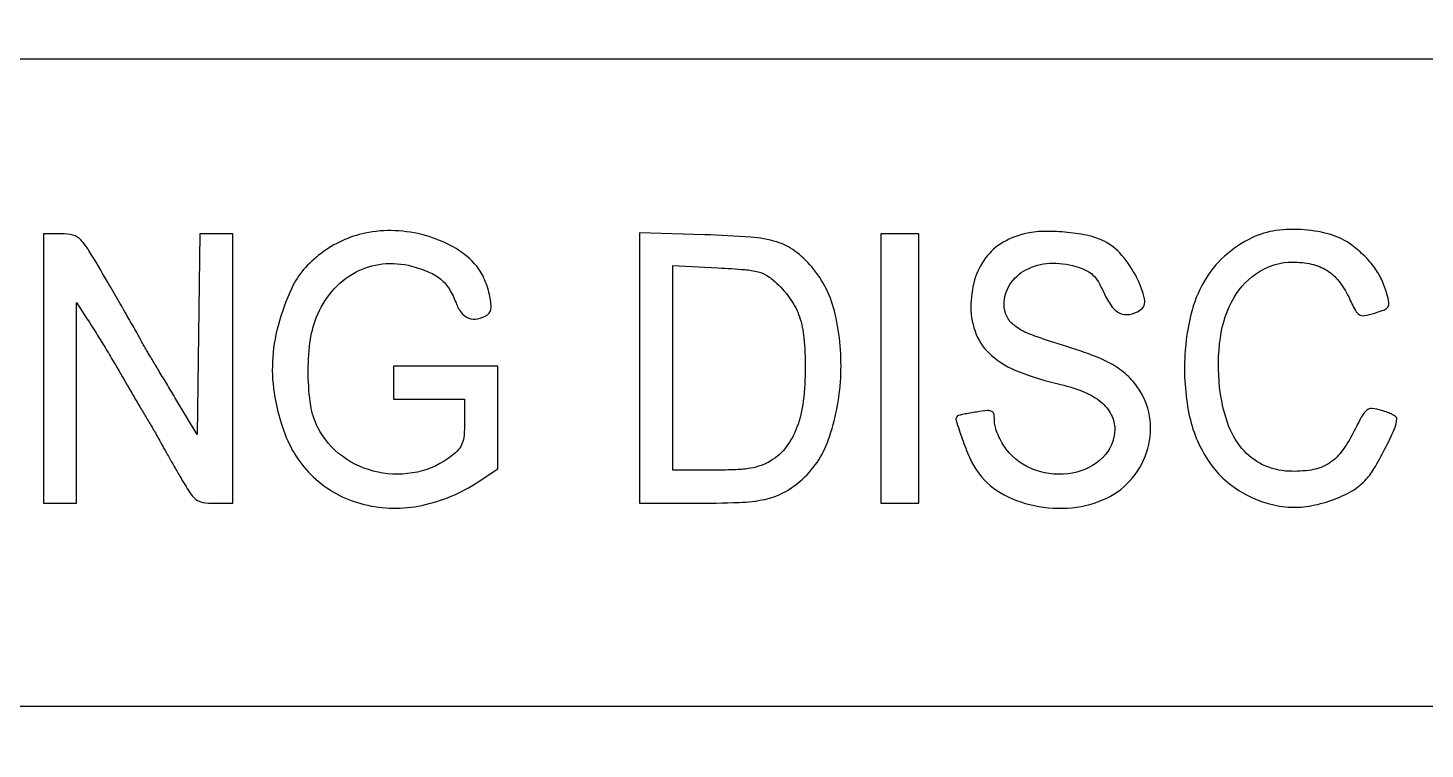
# Model space of a CAD drawing. Extents: x 0 to 1066, y 0 to 761.
# Drawn here: x 855.28 to 880.26, y 390.01 to 402.91 of the extents above; entities that cross this region are included whole.
import ezdxf

# ---------------------------------------------------------------- set-up
doc = ezdxf.new("R2010")
doc.units = 0
doc.header["$MEASUREMENT"] = 0

msp = doc.modelspace()

# ---------------------------------------------------------------- linework, layer by layer
for points in [[(183.390323, 95.266879, 0.000001), (192.989143, 95.254457, 0.000118)], [(479.458836, 95.240684, -0.000004), (502.524384, 95.211821, -0.198594)], [(710.559243, 95.267872, -0.000023), (733.258836, 95.240684, -0.000004), (756.324384, 95.211821, -0.198594)], [(416.092229, 95.24091, -0.000004), (439.072908, 95.212432, -0.198597)], [(542.992229, 95.24091, -0.000004), (565.972908, 95.212432, -0.198597)], [(606.442229, 95.24091, -0.000004), (629.422908, 95.212432, -0.198597)], [(669.892229, 95.24091, -0.000004), (692.872908, 95.212432, -0.198597)]]:
    msp.add_lwpolyline(points, format="xyb")
for points in [[(409.06215, 749.15415), (40.8618, 749.132981), (40.8618, 380.65769), (40.8618, 12.1824), (501.2973, 12.1824), (961.7328, 12.1824), (961.7328, 380.646631), (961.7328, 749.110861), (961.41555, 749.1633, 0.040886), (961.153339, 749.184871, 0.000002), (934.190609, 749.194398, 0.000089), (904.448031, 749.199508, 0.000054), (869.1804, 749.195529, -0.000029), (813.61687, 749.186499, -0.000004), (696.10453, 749.175037, -0.000004), (556.774728, 749.163736, -0.000004)], [(855.5598, 396.8163), (855.5598, 394.4052), (855.8559, 394.4052), (856.152, 394.4052), (856.152, 396.201439), (856.152, 397.997677), (856.34235, 397.700997, -0.002201), (856.522453, 397.417551, -0.004363), (856.66232, 397.190907, -0.00349), (856.81669, 396.931743, -0.000951), (857.056897, 396.5202, 0.000636), (857.186832, 396.297262, 0.000705), (857.312992, 396.082131, 0.000652), (857.421167, 395.89881, 0.003648), (857.479963, 395.8011, -0.004309), (857.524477, 395.726902, -0.003147), (857.57269, 395.643754, -0.00318), (857.617386, 395.564372, -0.007012), (857.650283, 395.503055, 0.00826), (857.691603, 395.426498, 0.001154), (857.780063, 395.269734, 0.001319), (857.885713, 395.084652, 0.001119), (857.998259, 394.889705, 0.011012), (858.177859, 394.59534, 0.083284), (858.28678, 394.475098, 0.12813), (858.40932, 394.421299, 0.039728), (858.611609, 394.4052), (858.9438, 394.4052), (858.9438, 396.8163), (858.9438, 399.2274), (858.649382, 399.2274), (858.354965, 399.2274), (858.332132, 397.431232), (858.3093, 395.635064), (857.92948, 396.267982, 0.000182), (857.77649, 396.522709, 0.000213), (857.630899, 396.764683, 0.000188), (857.507554, 396.969313, 0.001283), (857.446397, 397.0701, -0.004688), (857.401976, 397.144445, -0.003396), (857.35384, 397.228046, -0.00343), (857.309206, 397.308074, -0.007476), (857.276317, 397.370189, 0.011381), (857.229387, 397.457174, 0.000679), (857.081472, 397.716183, 0.001021), (856.904251, 398.024075, 0.000753), (856.706845, 398.364239, 0.004165), (856.373941, 398.925105, 0.054732), (856.227356, 399.116593, 0.135985), (856.088047, 399.199678, 0.066966), (855.881995, 399.2274), (855.5598, 399.2274)], [(861.3126, 399.23683, 0.05575), (860.901567, 399.100589, 0.052815), (860.522651, 398.875009, 0.054599), (860.211307, 398.584029, 0.070204), (860.000124, 398.2545, 0.040947), (859.755604, 397.580243, 0.055105), (859.65481, 396.939189, 0.056166), (859.697208, 396.301214, 0.044893), (859.879986, 395.63639, 0.122697), (860.430493, 394.835497, 0.121669), (861.294037, 394.383423, 0.112665), (862.32409, 394.367201, 0.09427), (863.334738, 394.790475), (863.6814, 395.019884), (863.6814, 395.939242), (863.6814, 396.8586), (862.7508, 396.8586), (861.8202, 396.8586), (861.8202, 396.5625), (861.8202, 396.2664), (862.4547, 396.2664), (863.0892, 396.2664), (863.0892, 395.84954, -0.020107), (863.080018, 395.621295, -0.069916), (863.047877, 395.47758, -0.089399), (862.982281, 395.367638, -0.047036), (862.866656, 395.257627, -0.113278), (862.245427, 394.964465, -0.105826), (861.542085, 394.961327, -0.106782), (860.904054, 395.245613, -0.117317), (860.465819, 395.760331, -0.080556), (860.33958, 396.153099, -0.03413), (860.294134, 396.706215, -0.034131), (860.325158, 397.275008, -0.062684), (860.438824, 397.724038, -0.081724), (860.721548, 398.199762, -0.094244), (861.130178, 398.532617, -0.09714), (861.621847, 398.685761, -0.09267), (862.143685, 398.645747, -0.033577), (862.452731, 398.540419, -0.07436), (862.665276, 398.411841, -0.08281), (862.816954, 398.236465, -0.050253), (862.935903, 397.988576, 0.077732), (863.032144, 397.813296, 0.13975), (863.163128, 397.716622, 0.14532), (863.321568, 397.705594, 0.086692), (863.497576, 397.778371, 0.268252), (863.564304, 397.906046, 0.051222), (863.52498, 398.175505, 0.04994), (863.419193, 398.46797, 0.075935), (863.26724, 398.690822, 0.078069), (862.884395, 398.990998, 0.059253), (862.39042, 399.19449, 0.057435), (861.845565, 399.281106, 0.06298)], [(866.2194, 396.824413), (866.2194, 394.4052), (867.17115, 394.406131, 0.008312), (867.998516, 394.420696, 0.04196), (868.456998, 394.475094, 0.070423), (868.780682, 394.590534, 0.056247), (869.087653, 394.798554, 0.132757), (869.595822, 395.543131, 0.070297), (869.813453, 396.647641, 0.069473), (869.716971, 397.78619, 0.119627), (869.295654, 398.633613, 0.058654), (868.994346, 398.916635, 0.08648), (868.670579, 399.078828, 0.054167), (868.208102, 399.16473, 0.011287), (867.38265, 399.208395), (866.2194, 399.243626)], [(873.146951, 399.23529, 0.081002), (872.721087, 399.07398, 0.099559), (872.40273, 398.793519, 0.095105), (872.207865, 398.400699, 0.067817), (872.1414, 397.912921, 0.097632), (872.23731, 397.426417, 0.118189), (872.508664, 397.04998, 0.08675), (872.995174, 396.759763, 0.033415), (873.749551, 396.528068, -0.038762), (874.17208, 396.393341, -0.077561), (874.471823, 396.213272, -0.102252), (874.65, 395.988937, -0.117391), (874.71324, 395.723294, -0.203446), (874.501408, 395.224234, -0.148215), (873.958667, 394.946023, -0.129053), (873.291794, 394.997672, -0.147355), (872.774966, 395.371805, -0.033549), (872.694372, 395.493611, -0.028898), (872.626254, 395.631209, -0.029956), (872.579106, 395.763648, -0.070644), (872.5644, 395.867217, 0.038811), (872.554513, 395.994402, 0.234871), (872.51738, 396.046797, 0.148844), (872.440939, 396.062082, 0.013736), (872.24715, 396.037607, 0.005063), (872.123655, 396.017268, 0.007371), (872.015246, 395.996632, 0.004053), (871.924495, 395.9772, 0.116815), (871.90319, 395.966865, 0.304421), (871.878315, 395.885175, 0.010815), (871.985995, 395.557021, 0.019586), (872.116722, 395.227681, 0.042404), (872.247653, 394.989028, 0.11532), (872.6646, 394.596982, 0.079301), (873.272691, 394.363409, 0.075944), (873.950536, 394.324823, 0.089262), (874.569285, 394.497926, 0.107363), (875.0324, 394.860887, 0.1065), (875.304843, 395.384272, 0.108663), (875.33462, 395.964614, 0.11594), (875.115435, 396.48878, 0.057144), (874.899443, 396.72482, 0.056762), (874.635172, 396.906455, 0.037365), (874.251014, 397.075278, 0.010211), (873.6219, 397.283021, -0.018544), (873.175753, 397.438636, -0.06976), (872.918073, 397.583443, -0.117067), (872.782241, 397.749218, -0.113831), (872.7336, 397.960103, -0.144076), (872.839171, 398.318871, -0.128504), (873.126051, 398.582307, -0.109851), (873.546154, 398.697847, -0.085372), (874.017976, 398.640588, -0.036298), (874.200392, 398.571163, -0.080539), (874.323071, 398.48778, -0.073251), (874.419981, 398.364669, -0.026044), (874.521374, 398.164342, 0.051929), (874.654443, 397.932062, 0.126028), (874.804963, 397.806291, 0.157556), (874.974525, 397.783642, 0.096853), (875.163836, 397.857693, 0.318011), (875.24663, 398.059668, 0.06295), (875.103763, 398.448045, 0.057175), (874.836241, 398.845484, 0.098043), (874.52388, 399.092271, 0.065319), (874.254052, 399.188552, 0.027205), (873.871492, 399.249463, 0.027277), (873.472949, 399.26899, 0.04875)], [(877.1751, 399.158408, 0.072991), (876.676478, 398.825407, 0.078806), (876.30962, 398.37079, 0.070879), (876.074829, 397.783228, 0.045622), (875.966867, 397.056402, 0.062976), (876.0399, 396.007348, 0.097775), (876.383919, 395.170962, 0.112734), (876.975556, 394.607373, 0.106491), (877.765512, 394.341707, 0.063694), (878.135359, 394.347246, 0.043963), (878.543613, 394.442862, 0.044642), (878.918615, 394.604582, 0.078338), (879.186399, 394.809311, 0.055927), (879.346679, 395.020164, 0.016453), (879.543678, 395.376248, 0.013801), (879.716415, 395.738618, 0.104686), (879.7554, 395.922776, 0.244599), (879.739844, 395.952672, 0.031248), (879.676024, 395.991692, 0.030813), (879.588703, 396.031179, 0.020947), (879.485183, 396.065621, 0.044131), (879.315079, 396.098528, 0.194925), (879.219, 396.070678, 0.102311), (879.135426, 395.971401, 0.008101), (878.975724, 395.664353, -0.046738), (878.760547, 395.318702, -0.095702), (878.523527, 395.106697, -0.096989), (878.226804, 394.999879, -0.048957), (877.828248, 394.9782, -0.100783), (877.35744, 395.095603, -0.10917), (876.98537, 395.386009, -0.092087), (876.727042, 395.851201, -0.053315), (876.589049, 396.4779, -0.061909), (876.601015, 397.367012, -0.097503), (876.848685, 398.086537, -0.122509), (877.298228, 398.550415, -0.14023), (877.890304, 398.7198, -0.054226), (878.230828, 398.68276, -0.084906), (878.503141, 398.572065, -0.086338), (878.720092, 398.378788, -0.057912), (878.895566, 398.095831, 0.011525), (879.015839, 397.854568, 0.1339), (879.087223, 397.778206, 0.187705), (879.177515, 397.761611, 0.02712), (879.362657, 397.807617, 0.019799), (879.53473, 397.867978, 0.158162), (879.598719, 397.920866, 0.184589), (879.614265, 397.997044, 0.028893), (879.579959, 398.14936, 0.039496), (879.485462, 398.401752, 0.046788), (879.356599, 398.621329, 0.044138), (879.18246, 398.822933, 0.029644), (878.951625, 399.021693, 0.091547), (878.586992, 399.206464, 0.052455), (878.100391, 399.295825, 0.051781), (877.595676, 399.282364, 0.0784)], [(868.673356, 398.338567, -0.049936), (868.922588, 398.046853, -0.070781), (869.075735, 397.742284, -0.05814), (869.155842, 397.363537, -0.023075), (869.1804, 396.831678, -0.030177), (869.144188, 396.232242, -0.057741), (869.031592, 395.764087, -0.073342), (868.840943, 395.413278, -0.095048), (868.570396, 395.167707, -0.049864), (868.394201, 395.083058, -0.045745), (868.199581, 395.031951, -0.031508), (867.941939, 395.005482, -0.009739), (867.55185, 394.997716), (866.8116, 394.9974), (866.8116, 396.827827), (866.8116, 398.658255), (867.61976, 398.615983, -0.006867), (868.100505, 398.584211, -0.044462), (868.339745, 398.54349, -0.078343), (868.50569, 398.470608, -0.048485)]]:
    msp.add_lwpolyline(points, format="xyb", close=True)
for points in [[(960.8868, 396.5625), (960.8868, 390.7674), (869.3496, 390.7674), (777.8124, 390.7674), (777.8124, 396.5625), (777.8124, 402.3576), (869.3496, 402.3576), (960.8868, 402.3576)], [(870.534, 396.8163), (870.534, 394.4052), (870.8724, 394.4052), (871.2108, 394.4052), (871.2108, 396.8163), (871.2108, 399.2274), (870.8724, 399.2274), (870.534, 399.2274)]]:
    msp.add_lwpolyline(points, close=True)

doc.saveas('drawing.dxf')
